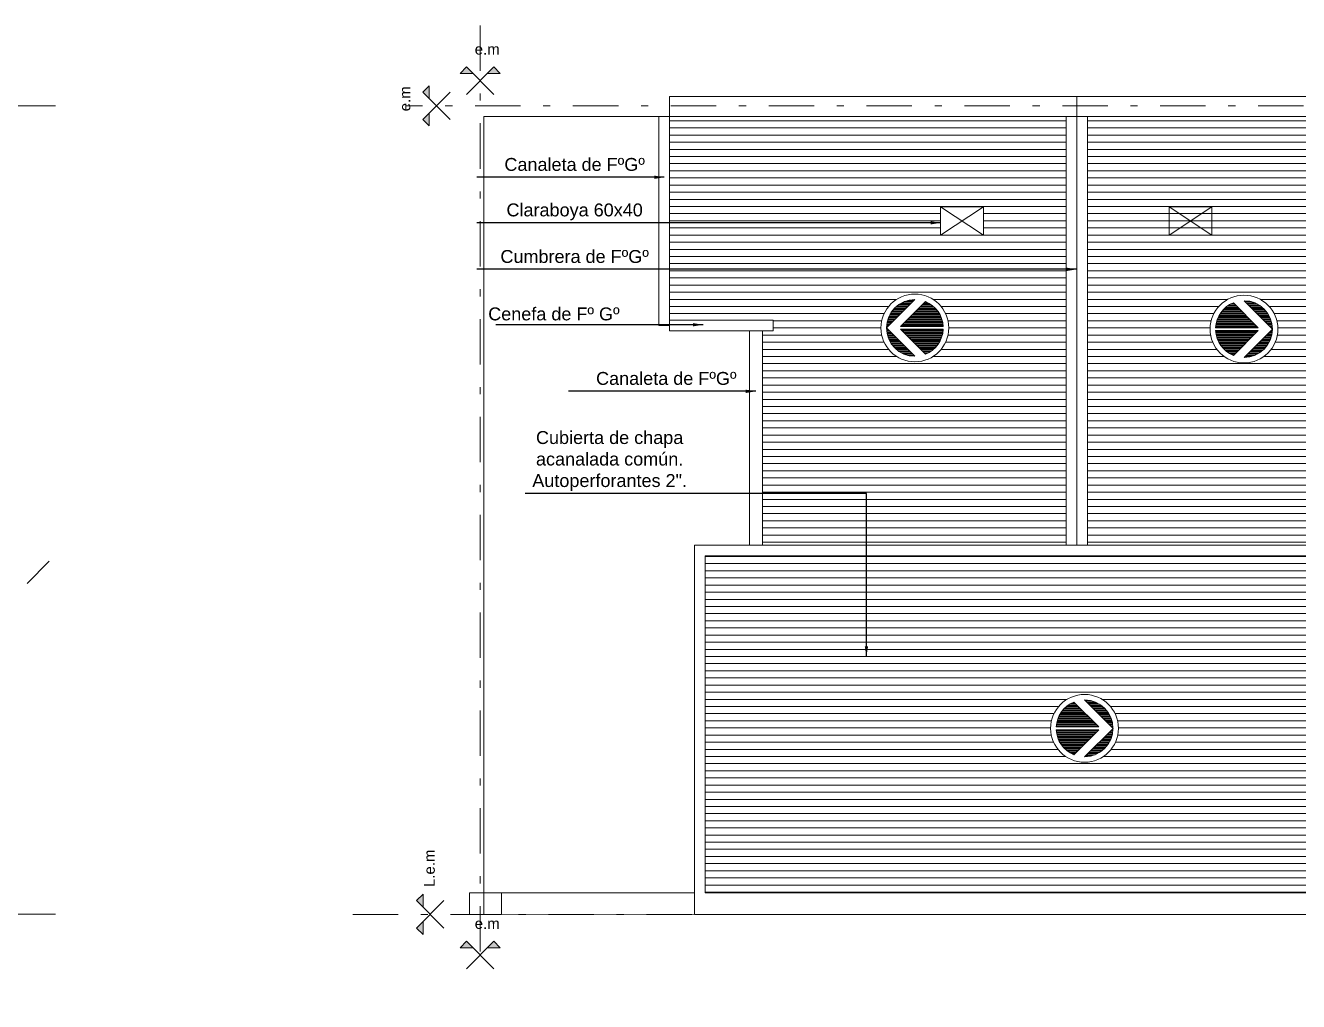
# Model space of a CAD drawing. Header units: millimetres. Extents: x 2761 to 3221, y 1635 to 1962.
# Drawn here: x 2796.41 to 2814.23, y 1931.3 to 1944.96 of the extents above; entities that cross this region are included whole.
import ezdxf

# ---------------------------------------------------------------- set-up
doc = ezdxf.new("R2010")
doc.units = ezdxf.units.MM
doc.linetypes.add('DASHDOT', pattern=[25.4, 12.7, -6.35, 0, -6.35])
for name, color, linetype, lineweight in [('Aberturas', 239, 'Continuous', 18), ('Cotas', 8, 'Continuous', 15), ('Detalles', 3, 'Continuous', 15), ('Ejes', 3, 'DASHDOT', 13), ('Muros', 6, 'Continuous', 50), ('Rayado', 7, 'Continuous', 15), ('Textos', 3, 'Continuous', 9), ('Vistas', 1, 'Continuous', 20)]:
    doc.layers.add(name, color=color, linetype=linetype, lineweight=lineweight)
doc.styles.add('ARIAL', font='arial.ttf')
doc.styles.get("Standard").update_dxf_attribs({"font": 'arial.ttf'})
doc.dimstyles.new('Copy of STANDARD', dxfattribs={"dimtxt": 0.13, "dimasz": 0.14, "dimexe": 0.08, "dimexo": 0.02, "dimgap": 0.09, "dimtad": 0, "dimtih": 1, "dimtoh": 1, "dimzin": 0, "dimdsep": 46, "dimtxsty": 'ARIAL', "dimcen": 0.05, "dimadec": 0, "dimazin": 0, "dimtfac": 1, "dimtofl": 0, "dimtmove": 0, "dimatfit": 3, "dimfxl": 1, "dimtolj": 1, "dimtzin": 0, "dimarcsym": 0})

# ---------------------------------------------------------------- blocks, each defined once
blk = doc.blocks.new('*X6')
at = {"color": 0}
for p, q in [((-54.3, 30), (4.2, 30)), ((-52.8, 32.5), (1.7, 32.5)), ((-51.2, 35), (-0.8, 35)), ((-49.4, 37.5), (-3.3, 37.5)), ((-47.4, 40), (-5.8, 40)), ((-45.1, 42.5), (-8.3, 42.5)), ((-42.6, 45), (-10.8, 45)), ((-39.8, 47.5), (-13.3, 47.5)), ((-36.7, 50), (-15.8, 50)), ((-33, 52.5), (-18.3, 52.5)), ((-28.6, 55), (-20.8, 55)), ((-61.8, 5), (29.2, 5)), ((-61.5, 7.5), (26.7, 7.5)), ((-61.2, 10), (24.2, 10)), ((-60.7, 12.5), (21.7, 12.5)), ((-60.2, 15), (19.2, 15)), ((-59.5, 17.5), (16.7, 17.5)), ((-58.7, 20), (14.2, 20)), ((-57.8, 22.5), (11.7, 22.5)), ((-56.7, 25), (9.2, 25)), ((-55.6, 27.5), (6.7, 27.5))]:
    blk.add_line(p, q, dxfattribs=at)
blk = doc.blocks.new('*X7')
at = {"color": 0}
for p, q in [((-61.8, -5), (29.2, -5)), ((-61.5, -7.5), (26.7, -7.5)), ((-61.2, -10), (24.2, -10)), ((-60.7, -12.5), (21.7, -12.5)), ((-60.2, -15), (19.2, -15)), ((-59.5, -17.5), (16.7, -17.5)), ((-58.7, -20), (14.2, -20)), ((-57.8, -22.5), (11.7, -22.5)), ((-56.7, -25), (9.2, -25)), ((-55.6, -27.5), (6.7, -27.5)), ((-54.3, -30), (4.2, -30)), ((-52.8, -32.5), (1.7, -32.5)), ((-51.2, -35), (-0.8, -35)), ((-49.4, -37.5), (-3.3, -37.5)), ((-47.4, -40), (-5.8, -40)), ((-45.1, -42.5), (-8.3, -42.5)), ((-42.6, -45), (-10.8, -45)), ((-39.8, -47.5), (-13.3, -47.5)), ((-36.7, -50), (-15.8, -50)), ((-33, -52.5), (-18.3, -52.5)), ((-28.6, -55), (-20.8, -55))]:
    blk.add_line(p, q, dxfattribs=at)
blk = doc.blocks.new('*X9')
at = {"color": 0}
for p, q in [((2.2, 60), (15.6, 60)), ((4.7, 57.5), (23.2, 57.5)), ((7.2, 55), (28.6, 55)), ((9.7, 52.5), (33, 52.5)), ((12.2, 50), (36.7, 50)), ((14.7, 47.5), (39.8, 47.5)), ((17.2, 45), (42.6, 45)), ((19.7, 42.5), (45.1, 42.5)), ((22.2, 40), (47.4, 40)), ((24.7, 37.5), (49.4, 37.5)), ((27.2, 35), (51.2, 35)), ((29.7, 32.5), (52.8, 32.5)), ((32.2, 30), (54.3, 30)), ((34.7, 27.5), (55.6, 27.5)), ((37.2, 25), (56.7, 25)), ((39.7, 22.5), (57.8, 22.5)), ((42.2, 20), (58.7, 20)), ((44.7, 17.5), (59.5, 17.5)), ((47.2, 15), (60.2, 15)), ((49.7, 12.5), (60.7, 12.5)), ((52.2, 10), (61.2, 10)), ((54.7, 7.5), (61.5, 7.5)), ((57.2, 5), (61.8, 5)), ((59.7, 2.5), (61.9, 2.5)), ((62, 0), (62.2, 0))]:
    blk.add_line(p, q, dxfattribs=at)
blk = doc.blocks.new('*X8')
at = {"color": 0}
for p, q in [((34.7, -27.5), (55.6, -27.5)), ((37.2, -25), (56.7, -25)), ((39.7, -22.5), (57.8, -22.5)), ((42.2, -20), (58.7, -20)), ((44.7, -17.5), (59.5, -17.5)), ((47.2, -15), (60.2, -15)), ((49.7, -12.5), (60.7, -12.5)), ((52.2, -10), (61.2, -10)), ((54.7, -7.5), (61.5, -7.5)), ((57.2, -5), (61.8, -5)), ((59.7, -2.5), (61.9, -2.5)), ((7.2, -55), (28.6, -55)), ((9.7, -52.5), (33, -52.5)), ((12.2, -50), (36.7, -50)), ((14.7, -47.5), (39.8, -47.5)), ((17.2, -45), (42.6, -45)), ((19.7, -42.5), (45.1, -42.5)), ((22.2, -40), (47.4, -40)), ((24.7, -37.5), (49.4, -37.5)), ((27.2, -35), (51.2, -35)), ((29.7, -32.5), (52.8, -32.5)), ((32.2, -30), (54.3, -30)), ((2.2, -60), (15.6, -60)), ((4.7, -57.5), (23.2, -57.5))]:
    blk.add_line(p, q, dxfattribs=at)
blk = doc.blocks.new('Sbpln111')
at = {"color": 0, "linetype": 'ByBlock'}
for p, q in [((0, 1.051), (-1.047, 0.004)), ((0, 1.051), (1.047, 0.004)), ((-0.971, -0.393), (-0.051, 0.527)), ((-0.051, 0.527), (-0.051, -1.046)), ((0.971, -0.393), (0.051, 0.527)), ((0.051, -1.046), (0.051, 0.527))]:
    blk.add_line(p, q, dxfattribs=at)
blk.add_circle((0, 0), 1.25, dxfattribs=at)
for start, end in [(90, 179.8055), (0.1945, 90), (202.0353, 267.2265), (272.7735, 337.9647)]:
    blk.add_arc((0, 0), 1.047, start, end, dxfattribs=at)
at = {"color": 0, "linetype": 'ByBlock', "xscale": 0.0168918918918912, "yscale": 0.0168918918918912, "zscale": 0.0168918918918912, "rotation": 90}
for name in ['*X9', '*X8', '*X6', '*X7']:
    blk.add_blockref(name, (0, 0), dxfattribs=at)

msp = doc.modelspace()

# ---------------------------------------------------------------- hatches: boundary and pattern name
at = {"layer": 'Rayado', "lineweight": 5}
h = msp.add_hatch(dxfattribs=at)
h.set_pattern_fill('_USER', color=256, scale=0.1, pattern_type=0)
h.set_pattern_definition([(0, (2646.10298, 1026.82828), (0, 0.1), [])])
h.paths.add_polyline_path([(2805.426, 1943.688), (2805.426, 1940.838), (2806.875, 1940.838), (2806.875, 1940.688), (2806.726, 1940.688), (2806.726, 1937.688), (2810.976, 1937.688), (2810.976, 1943.688)])
h.paths.add_polyline_path([(2809.334, 1940.729, -1), (2808.386, 1940.729, -1)], flags=16)
h.paths.add_polyline_path([(2809.009, 1941.098, -0.292379), (2809.257, 1940.749), (2808.66, 1940.749)], flags=0)
h.paths.add_polyline_path([(2808.859, 1940.332), (2808.462, 1940.728, 0.412227)], flags=0)
h.paths.add_polyline_path([(2808.859, 1941.127), (2808.462, 1940.731, -0.412227)], flags=0)
h.paths.add_polyline_path([(2809.257, 1940.71, -0.292379), (2809.009, 1940.361), (2808.66, 1940.71)], flags=0)
h.paths.add_polyline_path([(2811.276, 1943.688), (2811.276, 1937.688), (2815.526, 1937.688), (2815.526, 1940.688), (2815.377, 1940.688), (2815.377, 1940.838), (2816.826, 1940.838), (2816.826, 1943.688)])
h.paths.add_polyline_path([(2813.942, 1940.712, -1), (2812.993, 1940.712, -1)], flags=16)
h.paths.add_polyline_path([(2813.318, 1941.08), (2813.668, 1940.731), (2813.07, 1940.731, -0.292379)], flags=0)
h.paths.add_polyline_path([(2813.469, 1941.109), (2813.865, 1940.713, 0.412227)], flags=0)
h.paths.add_polyline_path([(2813.07, 1940.692), (2813.668, 1940.692), (2813.318, 1940.343, -0.292379)], flags=0)
h.paths.add_polyline_path([(2813.865, 1940.71, -0.412227), (2813.469, 1940.314)], flags=0)
h.paths.add_polyline_path([(2805.926, 1937.538), (2805.926, 1932.818), (2816.476, 1932.818), (2816.476, 1937.538)])
h.paths.add_polyline_path([(2811.709, 1935.122, -1), (2810.761, 1935.122, -1)], flags=16)
h.paths.add_polyline_path([(2811.236, 1935.52), (2811.632, 1935.124, 0.412227)], flags=0)
h.paths.add_polyline_path([(2811.236, 1934.725), (2811.632, 1935.121, -0.412227)], flags=0)
h.paths.add_polyline_path([(2811.435, 1935.142), (2810.838, 1935.142, -0.292379), (2811.086, 1935.491)], flags=0)
h.paths.add_polyline_path([(2811.435, 1935.103), (2811.086, 1934.754, -0.292379), (2810.838, 1935.103)], flags=0)
h.paths.add_polyline_path([(2809.219, 1942.426), (2809.219, 1942.026), (2809.819, 1942.026), (2809.819, 1942.426)], flags=16)
h.paths.add_polyline_path([(2812.418, 1942.026), (2813.018, 1942.026), (2813.018, 1942.426), (2812.418, 1942.426)], flags=0)
at = {"layer": 'Textos'}
h = msp.add_hatch(color=256, dxfattribs=at)
h.paths.add_polyline_path([(2802.584, 1944.382), (2802.494, 1944.29), (2802.676, 1944.29)])
h.paths.add_polyline_path([(2802.968, 1944.382), (2802.876, 1944.29), (2803.057, 1944.29)])
h = msp.add_hatch(color=256, dxfattribs=at)
h.paths.add_polyline_path([(2801.971, 1943.646), (2802.063, 1943.556), (2802.063, 1943.738)])
h.paths.add_polyline_path([(2801.971, 1944.03), (2802.063, 1943.938), (2802.063, 1944.119)])
h = msp.add_hatch(color=256, dxfattribs=at)
h.paths.add_polyline_path([(2801.884, 1932.326), (2801.976, 1932.236), (2801.976, 1932.418)])
h.paths.add_polyline_path([(2801.884, 1932.71), (2801.976, 1932.618), (2801.976, 1932.799)])
h = msp.add_hatch(color=256, dxfattribs=at)
h.paths.add_polyline_path([(2802.584, 1932.141), (2802.494, 1932.049), (2802.676, 1932.049)])
h.paths.add_polyline_path([(2802.968, 1932.141), (2802.876, 1932.049), (2803.057, 1932.049)])

# ---------------------------------------------------------------- linework, layer by layer
at = {"layer": 'Aberturas', "lineweight": 15, "ltscale": 0.0075}
for p, q in [((2809.819, 1942.026), (2809.219, 1942.426)), ((2809.819, 1942.426), (2809.219, 1942.026)), ((2813.018, 1942.026), (2812.418, 1942.426)), ((2813.018, 1942.426), (2812.418, 1942.026))]:
    msp.add_line(p, q, dxfattribs=at)
for points in [[(2809.219, 1942.026), (2809.819, 1942.026), (2809.819, 1942.426), (2809.219, 1942.426)], [(2812.418, 1942.026), (2813.018, 1942.026), (2813.018, 1942.426), (2812.418, 1942.426)]]:
    msp.add_lwpolyline(points, close=True, dxfattribs=at)
at = {"layer": 'Cotas', "color": 7, "lineweight": 20}
msp.add_line((2811.126, 1937.688), (2811.126, 1943.967), dxfattribs=at)
at = {"layer": 'Cotas', "color": 7, "linetype": 'Continuous', "lineweight": 15}
msp.add_line((2809.326, 1932.818), (2809.27, 1932.818), dxfattribs=at)
at = {"layer": 'Ejes', "ltscale": 0.05}
for p, q in [((2802.776, 1944.963), (2802.776, 1931.755)), ((2796.833, 1943.839), (2771.866, 1943.839)), ((2825.26, 1943.838), (2801.742, 1943.838)), ((2790.665, 1931.297), (2796.745, 1937.464)), ((2796.833, 1932.519), (2771.866, 1932.519)), ((2800.992, 1932.518), (2824.667, 1932.518))]:
    msp.add_line(p, q, dxfattribs=at)
at = {"layer": 'Ejes', "color": 7, "linetype": 'Continuous', "lineweight": 15}
for p, q in [((2810.976, 1943.967), (2816.826, 1943.967)), ((2805.426, 1940.688), (2806.726, 1940.688)), ((2806.726, 1940.688), (2806.726, 1937.688))]:
    msp.add_line(p, q, dxfattribs=at)
at = {"layer": 'Muros', "color": 1, "lineweight": 20}
for p, q in [((2805.426, 1943.688), (2802.826, 1943.688)), ((2802.826, 1943.688), (2802.826, 1932.518))]:
    msp.add_line(p, q, dxfattribs=at)
at = {"layer": 'Textos'}
for p, q in [((2802.584, 1944.382), (2802.494, 1944.29)), ((2802.676, 1944.29), (2802.494, 1944.29)), ((2802.584, 1944.382), (2802.968, 1943.998)), ((2802.584, 1943.998), (2802.968, 1944.382)), ((2803.057, 1944.29), (2802.876, 1944.29)), ((2802.968, 1944.382), (2803.057, 1944.29)), ((2801.971, 1944.03), (2802.063, 1944.119)), ((2802.063, 1944.119), (2802.063, 1943.938)), ((2801.971, 1943.646), (2802.355, 1944.03)), ((2802.355, 1943.646), (2801.971, 1944.03)), ((2802.063, 1943.738), (2802.063, 1943.556)), ((2801.971, 1943.646), (2802.063, 1943.556)), ((2801.884, 1932.71), (2801.976, 1932.799)), ((2801.884, 1932.326), (2802.268, 1932.71)), ((2802.268, 1932.326), (2801.884, 1932.71)), ((2801.976, 1932.799), (2801.976, 1932.618)), ((2801.884, 1932.326), (2801.976, 1932.236)), ((2801.976, 1932.418), (2801.976, 1932.236)), ((2802.584, 1932.141), (2802.494, 1932.049)), ((2802.584, 1932.141), (2802.968, 1931.757)), ((2802.584, 1931.757), (2802.968, 1932.141)), ((2802.968, 1932.141), (2803.057, 1932.049)), ((2802.676, 1932.049), (2802.494, 1932.049)), ((2803.057, 1932.049), (2802.876, 1932.049))]:
    msp.add_line(p, q, dxfattribs=at)
at = {"layer": 'Vistas', "color": 5, "linetype": 'Continuous', "lineweight": 15}
for p, q in [((2811.126, 1943.967), (2805.426, 1943.967)), ((2805.426, 1943.967), (2805.426, 1943.688)), ((2811.126, 1943.967), (2816.826, 1943.967)), ((2811.126, 1937.688), (2811.126, 1943.967)), ((2811.126, 1943.688), (2805.426, 1943.688)), ((2810.976, 1943.688), (2810.976, 1937.688)), ((2811.126, 1943.688), (2816.826, 1943.688)), ((2811.276, 1943.688), (2811.276, 1937.688)), ((2805.776, 1937.688), (2805.776, 1932.518)), ((2816.476, 1937.688), (2805.776, 1937.688)), ((2805.926, 1937.538), (2816.476, 1937.538)), ((2805.926, 1937.538), (2805.926, 1932.818)), ((2803.076, 1932.818), (2805.776, 1932.818)), ((2805.926, 1932.818), (2816.476, 1932.818)), ((2803.076, 1932.522), (2813.918, 1932.518))]:
    msp.add_line(p, q, dxfattribs=at)
for points in [[(2805.426, 1940.763), (2805.277, 1940.763), (2805.277, 1943.688), (2805.426, 1943.688)], [(2805.426, 1940.688), (2806.875, 1940.688), (2806.875, 1940.838), (2805.426, 1940.838)], [(2806.726, 1940.688), (2806.545, 1940.688), (2806.545, 1937.688), (2806.726, 1937.688)]]:
    msp.add_lwpolyline(points, close=True, dxfattribs=at)
for points in [[(2802.626, 1932.518), (2803.076, 1932.518), (2803.076, 1932.818), (2802.626, 1932.818), (2802.626, 1932.518)], [(2805.776, 1932.518), (2806.396, 1932.518), (2816.476, 1932.518)]]:
    msp.add_lwpolyline(points, dxfattribs=at)

# ---------------------------------------------------------------- block references
at = {"layer": 'Detalles', "yscale": 0.3795206370170945, "zscale": 0.3795206370170945}
for p, xscale, rotation in [((2808.86, 1940.729), -0.3795206370170945, 90), ((2813.467, 1940.712), 0.3795206370170945, 270), ((2811.235, 1935.122), 0.3795206370170945, 270)]:
    msp.add_blockref('Sbpln111', p, dxfattribs=dict(at, xscale=xscale, rotation=rotation))

# ---------------------------------------------------------------- texts
at = {"layer": 'Cotas', "char_height": 0.18065, "width": 3.51642, "attachment_point": 2}
for s, insert in [('{\\fArial|b0|i0|c0|p34;Canaleta de FºGº}', (2804.098, 1943.108)), ('{\\fArial|b0|i0|c0|p34;Claraboya 60x40}', (2804.098, 1942.471)), ('{\\fArial|b0|i0|c0|p34;Cumbrera de FºGº}', (2804.098, 1941.819)), ('{\\fArial|b0|i0|c0|p34;Cenefa de Fº Gº}', (2803.808, 1941.015)), ('{\\fArial|b0|i0|c0|p34;Canaleta de FºGº}', (2805.381, 1940.112)), ('{\\fArial|b0|i0|c0|p34;Cubierta de chapa \\Pacanalada común. Autoperforantes 2".}', (2804.588, 1939.284))]:
    msp.add_mtext(s, dxfattribs=dict(at, insert=insert))
at = {"layer": 'Textos', "char_height": 0.15, "width": 2.1098, "attachment_point": 3}
for insert in [(2803.049, 1944.706), (2803.049, 1932.465)]:
    msp.add_mtext('{\\fArial|b0|i0|c0|p34;e.m}', dxfattribs=dict(at, insert=insert))
at = {"layer": 'Textos', "char_height": 0.15, "width": 2.1098, "attachment_point": 3, "rotation": 90}
for s, insert in [('{\\fArial|b0|i0|c0|p34;e.m}', (2801.648, 1944.111)), ('{\\fArial|b0|i0|c0|p34;L.e.m}', (2801.99, 1933.425))]:
    msp.add_mtext(s, dxfattribs=dict(at, insert=insert))

# ---------------------------------------------------------------- leaders
at = {"layer": 'Cotas', "color": 7, "ltscale": 0.7}
for points in [[(2805.352, 1942.838), (2803.038, 1942.838), (2802.73, 1942.838)], [(2809.219, 1942.2), (2803.038, 1942.2), (2802.73, 1942.2)], [(2811.126, 1941.549), (2803.038, 1941.549), (2802.73, 1941.549)], [(2805.895, 1940.773), (2802.995, 1940.773)], [(2806.634, 1939.841), (2804.32, 1939.841), (2804.012, 1939.841)], [(2808.182, 1936.129), (2808.182, 1938.408), (2803.404, 1938.408)]]:
    msp.add_leader(points, dimstyle='Copy of STANDARD', dxfattribs=at)

doc.saveas('drawing.dxf')
